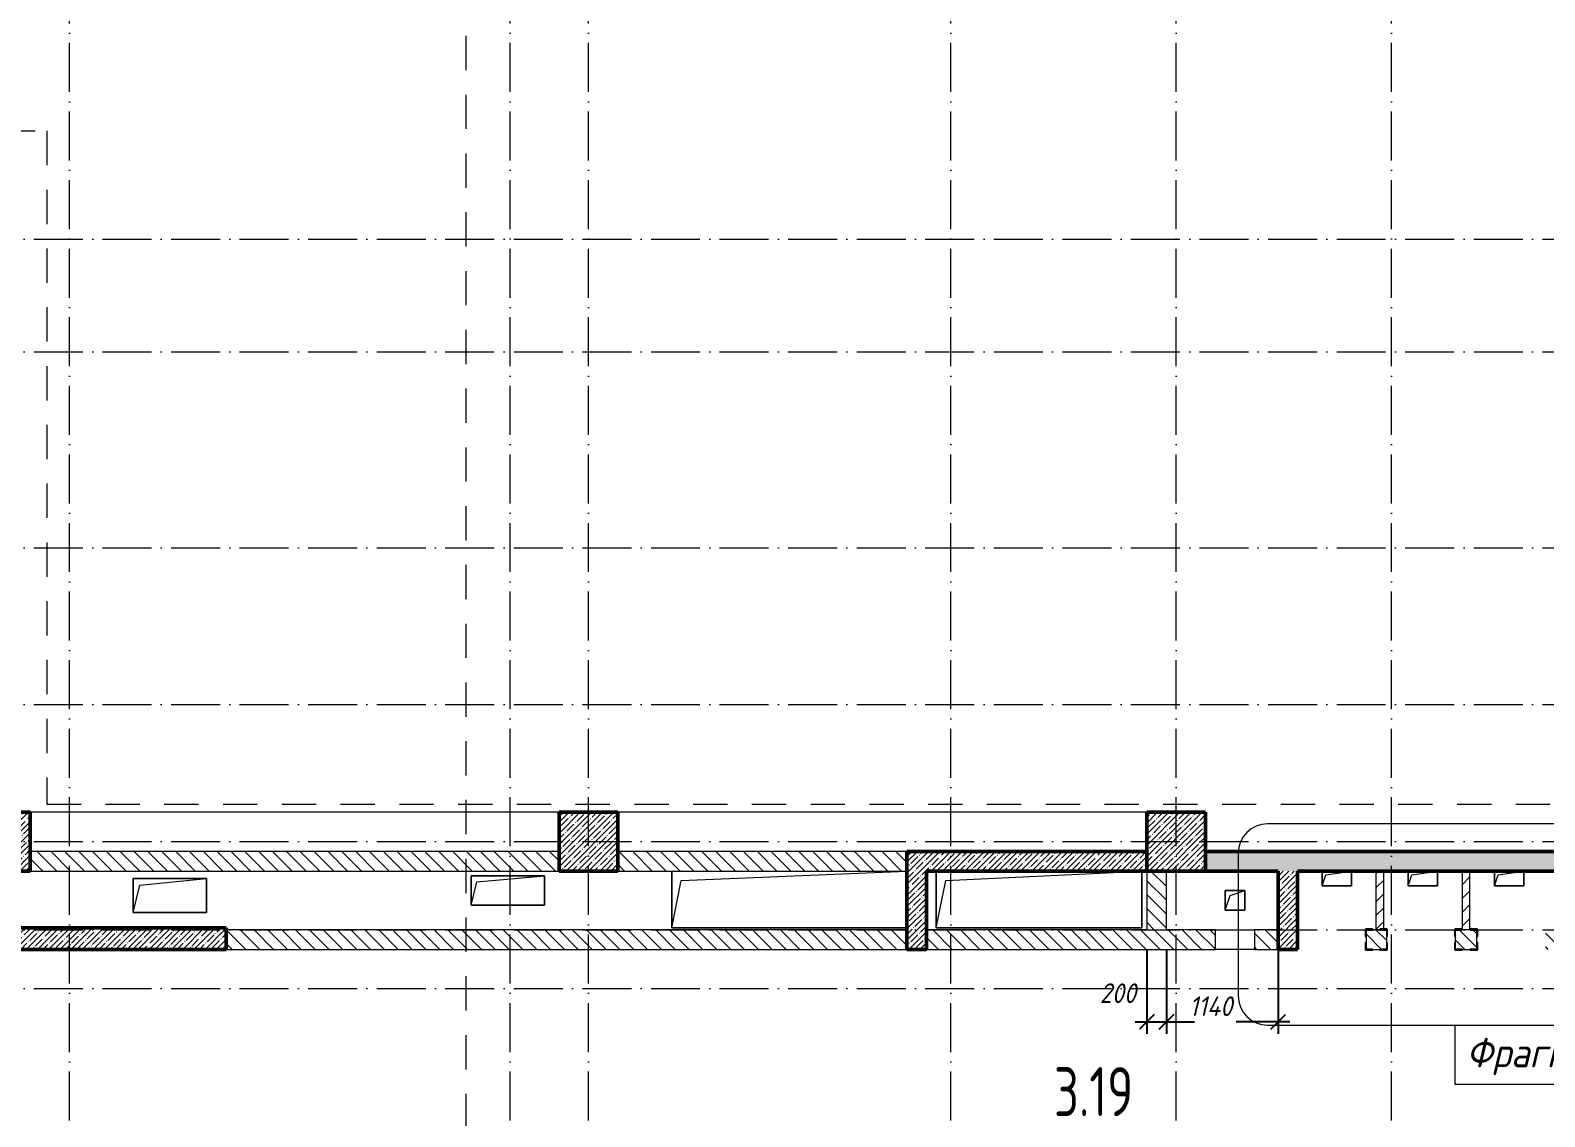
# Model space of a CAD drawing. Header units: millimetres. Extents: x -269418 to 201924, y -5890 to 98643.
# Drawn here: x 42760 to 58223, y 9192 to 20283 of the extents above; entities that cross this region are included whole.
import ezdxf

# ---------------------------------------------------------------- set-up
doc = ezdxf.new("R2010")
doc.units = ezdxf.units.MM
doc.linetypes.add('01 Штриховая _4 мм_', pattern=[600, 350, -250])
doc.linetypes.add('50_200_ШТРИХ_1Т_ш5_п1_п1_', pattern=[700, 500, -100, 0, -100])
for name, color, linetype, lineweight in [('A-ANNO-DIMS', 7, 'Continuous', 9), ('A-ANNO-SYMB', 7, 'Continuous', 9), ('A-AREA-IDEN', 7, 'Continuous', 9), ('A-FLOR', 7, 'Continuous', 9), ('A-GENM', 7, 'Continuous', 9), ('A-GENM-1', 7, 'Continuous', 25), ('A-WALL-3', 7, 'Continuous', 50), ('A-WALL-PATT-2', 7, 'Continuous', 5), ('G-ANNO-SYMB-1', 7, '01 Штриховая _4 мм_', 9), ('I-WALL', 7, 'Continuous', 5), ('S-COLS', 7, 'Continuous', 9), ('S-COLS-1', 7, 'Continuous', 5), ('S-COLS-2', 7, 'Continuous', 50), ('Оси-1', 7, '50_200_ШТРИХ_1Т_ш5_п1_п1_', 9)]:
    doc.layers.add(name, color=color, linetype=linetype, lineweight=lineweight)
for name, color, linetype, lineweight, true_color in [('A-WALL-FNSH-2', 7, 'Continuous', 13, 0xce0000), ('A-WALL-FNSH-3', 7, 'Continuous', 13, 0x008000), ('A-WALL-PATT-1', 7, 'Continuous', 5, 0xce0000), ('A-WALL-PATT-3', 7, 'Continuous', 5, 0x008000)]:
    doc.layers.add(name, color=color, linetype=linetype, lineweight=lineweight, true_color=true_color)
doc.styles.add('ISOCPEUR_I_2', font='isocpeui.ttf', dxfattribs={"width": 0.9, "height": 200})
doc.styles.add('ISOCPEUR_I_3', font='isocpeui.ttf', dxfattribs={"width": 0.9, "height": 300})
doc.styles.add('СПДС', font='ГОСТ тип А.ttf', dxfattribs={"width": 0.9})
doc.dimstyles.new('ISO-2_0_0_9К_СРЕДНИЙ', dxfattribs={"dimscale": 304.8, "dimtxt": 199.196235, "dimasz": 0.492126, "dimexe": 0.393701, "dimexo": 0, "dimgap": 0, "dimtad": 1, "dimdec": 0, "dimzin": 0, "dimdsep": 46, "dimtxsty": 'ISOCPEUR_I_2', "dimblk1": 'OBLIQUE', "dimblk2": 'OBLIQUE', "dimsah": 1, "dimcen": 0.09, "dimdle": 0.393701, "dimazin": 0, "dimtfac": 1, "dimtdec": 4, "dimtix": 1, "dimtmove": 2, "dimatfit": 3, "dimfxl": 1, "dimtvp": 1, "dimtolj": 1, "dimtzin": 0, "dimarcsym": 2})
doc.dimstyles.new('ISO-2_0_0_9К_СРЕДНИЙ_1', dxfattribs={"dimscale": 304.8, "dimtxt": 199.196235, "dimasz": 0.492126, "dimexe": 0.393701, "dimexo": 0, "dimgap": 0, "dimtad": 1, "dimdec": 0, "dimzin": 0, "dimdsep": 46, "dimtxsty": 'ISOCPEUR_I_2', "dimblk1": 'OBLIQUE', "dimblk2": 'OBLIQUE', "dimsah": 1, "dimcen": 0.09, "dimdle": 0.393701, "dimazin": 0, "dimtfac": 1, "dimtdec": 4, "dimtix": 1, "dimtmove": 1, "dimatfit": 3, "dimfxl": 1, "dimtvp": 1, "dimtolj": 1, "dimtzin": 0, "dimarcsym": 2})
pattern_1 = [(135, (0, 0), (-70.71068, -70.71068), [])]
pattern_2 = [(45, (0, 0), (-57.02463, 57.02463), []), (45, (57.025, 0), (-57.02463, 57.02463), [100.806, -20.161, 3.353, -16.808])]
pattern_3 = [(45, (0, 0), (-70.71068, 70.71068), [])]

# ---------------------------------------------------------------- blocks, each defined once
blk = doc.blocks.new('AR_Отверстие прямоугольное _в плите_ - AR_Отверстие прямоугольное _в плите_-24509418-АР1_1_Кладочный план 3 этажа')
at = {"layer": 'A-GENM'}
for p, q in [((375, 175), (-375, 175)), ((-375, 175), (-375, -175)), ((-305, 105), (375, 175)), ((375, -175), (375, 175)), ((-375, -175), (-305, 105)), ((-375, -175), (375, -175))]:
    blk.add_line(p, q, dxfattribs=at)
blk = doc.blocks.new('AR_Отверстие прямоугольное _в плите_ - AR_Отверстие прямоугольное _в плите_-24509633-АР1_1_Кладочный план 3 этажа')
at = {"layer": 'A-GENM'}
for p, q in [((375, 150), (-375, 150)), ((-375, 150), (-375, -150)), ((-375, -150), (-315, 90)), ((-315, 90), (375, 150)), ((375, -150), (375, 150)), ((-375, -150), (375, -150))]:
    blk.add_line(p, q, dxfattribs=at)
blk = doc.blocks.new('AR_Отверстие прямоугольное _в плите_ - AR_Отверстие прямоугольное _в плите_-24536046-АР1_1_Кладочный план 3 этажа')
at = {"layer": 'A-GENM'}
for p, q in [((-1200, 290), (-1200, -290)), ((-1200, -290), (-1103, 193)), ((-1103, 193), (1200, 290)), ((-1200, -290), (1200, -290))]:
    blk.add_line(p, q, dxfattribs=at)
blk = doc.blocks.new('AR_Отверстие прямоугольное _в плите_ - AR_Отверстие прямоугольное _в плите_-24536157-АР1_1_Кладочный план 3 этажа')
at = {"layer": 'A-GENM'}
for p, q in [((-1050, 290), (-1050, -290)), ((-1050, -290), (-953, 193)), ((-953, 193), (1050, 290)), ((1050, -290), (1050, 290)), ((-1050, -290), (1050, -290))]:
    blk.add_line(p, q, dxfattribs=at)
blk = doc.blocks.new('AR_Отверстие прямоугольное _в плите_ - AR_Отверстие прямоугольное _в плите_-V24-АР1_1_Кладочный план 3 этажа')
at = {"layer": 'A-GENM'}
for p, q in [((100, 100), (-100, 100)), ((-100, 100), (-100, -100)), ((-100, -100), (-50, 50)), ((-50, 50), (100, 100)), ((100, -100), (100, 100)), ((-100, -100), (100, -100))]:
    blk.add_line(p, q, dxfattribs=at)
blk = doc.blocks.new('AR_Отверстие прямоугольное _в плите_ - AR_Отверстие прямоугольное _в плите_-24470276-АР1_1_Кладочный план 3 этажа')
at = {"layer": 'A-GENM'}
for p, q in [((-150, 75), (-150, -75)), ((-150, -75), (-112.5, 37.5)), ((-112.5, 37.5), (150, 75)), ((150, -75), (150, 75)), ((-150, -75), (150, -75))]:
    blk.add_line(p, q, dxfattribs=at)
blk = doc.blocks.new('Колонна_Несущая_Прямоугольное сечение - 600х600-V54-АР1_1_Кладочный план 3 этажа')
at = {"layer": 'S-COLS-1'}
h = blk.add_hatch(dxfattribs=at)
h.set_pattern_fill('FP_37', color=256, style=0, pattern_type=2)
h.set_pattern_definition([(45, (-42460, -12000), (-57.02463, 57.02463), []), (45, (-42402.975, -12000), (-57.02463, 57.02463), [100.806, -20.161, 3.353, -16.808])])
h.paths.add_polyline_path([(-300, -300), (300, -300), (300, 300), (-300, 300)], flags=0)
at = {"layer": 'S-COLS-2'}
for p, q in [((300, 300), (-300, 300)), ((-300, 300), (-300, -300)), ((300, -300), (300, 300)), ((-300, -300), (300, -300))]:
    blk.add_line(p, q, dxfattribs=at)
blk = doc.blocks.new('Колонна_Несущая_Прямоугольное сечение - 600х600-29565356-АР1_1_Кладочный план 3 этажа')
at = {"layer": 'S-COLS-1'}
h = blk.add_hatch(dxfattribs=at)
h.set_pattern_fill('FP_40', color=256, style=0, pattern_type=2)
h.set_pattern_definition([(45, (-48460, -12000), (-57.02463, 57.02463), []), (45, (-48402.975, -12000), (-57.02463, 57.02463), [100.806, -20.161, 3.353, -16.808])])
h.paths.add_polyline_path([(-300, -300), (300, -300), (300, 300), (-300, 300)], flags=0)
at = {"layer": 'S-COLS-2'}
for p, q in [((300, 300), (-300, 300)), ((-300, 300), (-300, -300)), ((300, -300), (300, 300)), ((-300, -300), (300, -300))]:
    blk.add_line(p, q, dxfattribs=at)
blk = doc.blocks.new('Фахверк_СКБ_Уголок - Ф-18_1_200х3550 h_все крепления развернуты-28533997-АР1_1_Кладочный план 3 этажа')
at = {"layer": 'A-GENM-1'}
for p, q in [((200, 156), (125, 156)), ((125, 156), (125, 81)), ((200, 150), (200, 156)), ((125, 81), (131, 81)), ((131, 19), (125, 19)), ((125, 19), (125, -56)), ((131, 81), (131, 150)), ((131, 150), (200, 150)), ((131, -50), (131, 19)), ((125, -56), (200, -56)), ((200, -50), (131, -50)), ((200, -56), (200, -50))]:
    blk.add_line(p, q, dxfattribs=at)
blk = doc.blocks.new('План этажа - длина полки 8 мм-17663127-АР1_1_Кладочный план 3 этажа')
at = {"layer": 'A-ANNO-SYMB'}
blk.add_line((-4, 0), (4, 0), dxfattribs=at)
blk = doc.blocks.new('_Oblique')
at = {"color": 0, "linetype": 'ByBlock', "lineweight": -2}
blk.add_line((-0.5, -0.5), (0.5, 0.5), dxfattribs=at)
blk = doc.blocks.new('DIMBLOCK345-АР1_1_Кладочный план 3 этажа')
at = {"layer": 'A-ANNO-DIMS', "color": 0, "lineweight": -2, "transparency": 16777216}
for p, q in [((54160, 10897), (54160, 10039)), ((54360, 10897), (54360, 10039)), ((54040, 10159), (54480, 10159))]:
    blk.add_line(p, q, dxfattribs=at)
at = {"layer": 'Defpoints', "color": 0, "transparency": 16777216}
for p in [(54160, 10897), (54360, 10897), (54360, 10159)]:
    blk.add_point(p, dxfattribs=at)
at = {"layer": 'A-ANNO-DIMS', "color": 0, "lineweight": -2, "transparency": 16777216, "xscale": 150, "yscale": 150, "zscale": 150, "rotation": 180}
blk.add_blockref('_Oblique', (54160, 10159), dxfattribs=at)
at = {"layer": 'A-ANNO-DIMS', "color": 0, "lineweight": -2, "transparency": 16777216, "xscale": 150, "yscale": 150, "zscale": 150}
blk.add_blockref('_Oblique', (54360, 10159), dxfattribs=at)
at = {"layer": 'A-ANNO-DIMS', "color": 0, "transparency": 16777216, "insert": (53680, 10553), "char_height": 200, "width": 455.09, "attachment_point": 1, "line_spacing_factor": 1.149209, "style": 'ISOCPEUR_I_2'}
blk.add_mtext('\\A1;200', dxfattribs=at)
blk = doc.blocks.new('DIMBLOCK346-АР1_1_Кладочный план 3 этажа')
at = {"layer": 'A-ANNO-DIMS', "color": 0, "lineweight": -2, "transparency": 16777216}
for p, q in [((54360, 10897), (54360, 10039)), ((55500, 10900), (55500, 10039)), ((54240, 10159), (54648, 10159)), ((55620, 10159), (55072, 10159))]:
    blk.add_line(p, q, dxfattribs=at)
at = {"layer": 'Defpoints', "color": 0, "transparency": 16777216}
for p in [(54360, 10897), (55500, 10900), (55500, 10159)]:
    blk.add_point(p, dxfattribs=at)
at = {"layer": 'A-ANNO-DIMS', "color": 0, "lineweight": -2, "transparency": 16777216, "xscale": 150, "yscale": 150, "zscale": 150, "rotation": 180}
blk.add_blockref('_Oblique', (54360, 10159), dxfattribs=at)
at = {"layer": 'A-ANNO-DIMS', "color": 0, "lineweight": -2, "transparency": 16777216, "xscale": 150, "yscale": 150, "zscale": 150}
blk.add_blockref('_Oblique', (55500, 10159), dxfattribs=at)
at = {"layer": 'A-ANNO-DIMS', "color": 0, "transparency": 16777216, "insert": (54594, 10420), "char_height": 200, "width": 533.23, "attachment_point": 1, "line_spacing_factor": 1.149209, "style": 'ISOCPEUR_I_2'}
blk.add_mtext('\\A1;1140', dxfattribs=at)

msp = doc.modelspace()

# ---------------------------------------------------------------- hatches: boundary and pattern name
at = {"layer": 'A-WALL-PATT-1'}
h = msp.add_hatch(dxfattribs=at)
h.set_pattern_fill('FP_1', color=256, style=0, pattern_type=2)
h.set_pattern_definition(pattern_1)
h.paths.add_polyline_path([(51710, 11700), (51710, 11900), (48760, 11900), (48760, 11700)], flags=0)
h.paths.add_polyline_path([(47677.3, 11700), (48160, 11700), (48160, 11900), (42760, 11900), (42760, 11700)], flags=0)
h = msp.add_hatch(dxfattribs=at)
h.set_pattern_fill('FP_1', color=256, style=0, pattern_type=2)
h.set_pattern_definition(pattern_1)
h.paths.add_polyline_path([(54160, 11100), (54360, 11100), (54360, 11700), (54160, 11700)], flags=0)
h = msp.add_hatch(dxfattribs=at)
h.set_pattern_fill('FP_1', color=256, style=0, pattern_type=2)
h.set_pattern_definition(pattern_1)
h.paths.add_polyline_path([(44760, 10900), (51710, 10900), (51710, 11100), (44760, 11100)], flags=0)
h = msp.add_hatch(dxfattribs=at)
h.set_pattern_fill('FP_1', color=256, style=0, pattern_type=2)
h.set_pattern_definition(pattern_1)
h.paths.add_polyline_path([(55500, 10900), (55500, 11100), (55260, 11100), (55260, 10900)], flags=0)
h.paths.add_polyline_path([(53092.7, 10900), (54860, 10900), (54860, 11100), (51910, 11100), (51910, 10900)], flags=0)
h = msp.add_hatch(dxfattribs=at)
h.set_pattern_fill('FP_1', color=256, style=0, pattern_type=2)
h.set_pattern_definition(pattern_1)
h.paths.add_polyline_path([(57378.8, 10900), (57529.8, 10900), (57529.8, 11100), (57309.8, 11100), (57309.8, 10900)], flags=0)
h.paths.add_polyline_path([(58229.8, 10900), (58440, 10900), (58440, 11100), (58229.8, 11100), (58229.8, 10941.8)], flags=0)
h.paths.add_polyline_path([(56400, 10900), (56609.8, 10900), (56609.8, 11100), (56400, 11099.6), (56400, 10900.4)], flags=0)
at = {"layer": 'A-WALL-PATT-2'}
h = msp.add_hatch(dxfattribs=at)
h.set_pattern_fill('FP_4', color=256, style=0, pattern_type=2)
h.set_pattern_definition(pattern_2)
h.paths.add_polyline_path([(51910, 10900), (51910, 11900), (51710, 11900), (51710, 10900)], flags=0)
h = msp.add_hatch(dxfattribs=at)
h.set_pattern_fill('FP_4', color=256, style=0, pattern_type=2)
h.set_pattern_definition(pattern_2)
h.paths.add_polyline_path([(51910, 11700), (54160, 11700), (54160, 11900), (51910, 11900)], flags=0)
h = msp.add_hatch(dxfattribs=at)
h.set_pattern_fill('FP_4', color=256, style=0, pattern_type=2)
h.set_pattern_definition(pattern_2)
h.paths.add_polyline_path([(63309.8, 11700), (66160, 11700), (66160, 11900), (54760, 11900), (54760, 11700), (62160, 11700)], flags=0)
h = msp.add_hatch(dxfattribs=at)
h.set_pattern_fill('FP_4', color=256, style=0, pattern_type=2)
h.set_pattern_definition(pattern_2)
h.paths.add_polyline_path([(55500, 10900), (55700, 10900), (55700, 11700), (55500, 11700)], flags=0)
h = msp.add_hatch(dxfattribs=at)
h.set_pattern_fill('FP_4', color=256, style=0, pattern_type=2)
h.set_pattern_definition(pattern_2)
h.paths.add_polyline_path([(42380, 10899.5), (44760, 10899.5), (44760, 11119.5), (42380, 11119.5)], flags=0)
at = {"layer": 'A-WALL-PATT-3'}
h = msp.add_hatch(dxfattribs=at)
h.set_pattern_fill('FP_5', color=256, style=0, pattern_type=2)
h.set_pattern_definition(pattern_3)
h.paths.add_polyline_path([(56500.2, 11100), (56540.8, 11100), (56540.8, 11106), (56580.2, 11106), (56580.2, 11700), (56500.2, 11700), (56500.2, 11106)], flags=0)
h = msp.add_hatch(dxfattribs=at)
h.set_pattern_fill('FP_5', color=256, style=0, pattern_type=2)
h.set_pattern_definition(pattern_3)
h.paths.add_polyline_path([(57380.2, 11100), (57460.2, 11100), (57460.2, 11700), (57380.2, 11700)], flags=0)
at = {"layer": 'S-COLS-1'}
h = msp.add_hatch(dxfattribs=at)
h.set_pattern_fill('FP_4', color=256, style=0, pattern_type=2)
h.set_pattern_definition(pattern_2)
h.paths.add_polyline_path([(54160, 11700), (54760, 11700), (54760, 12300), (54160, 12300)], flags=0)

# ---------------------------------------------------------------- linework, layer by layer
at = {"layer": 'A-ANNO-SYMB'}
for p, q in [((59553.7, 12182.7), (55392.6, 12182.7)), ((55092.6, 11882.7), (55092.6, 10427)), ((55392.6, 10127), (59553.7, 10127)), ((57304.2, 10127), (57304.2, 9523)), ((57304.2, 9523), (58144.8, 9523))]:
    msp.add_line(p, q, dxfattribs=at)
for centre, start, end in [((55392.6, 11882.7), 90, 180), ((55392.6, 10427), 180, 270)]:
    msp.add_arc(centre, 300, start, end, dxfattribs=at)
at = {"layer": 'A-FLOR'}
for p, q in [((48160, 12300), (42760, 12300)), ((54160, 12300), (48760, 12300)), ((43810, 11625), (44560, 11625)), ((43810, 11275), (43810, 11625)), ((44560, 11625), (44560, 11275)), ((47260, 11650), (48010, 11650)), ((47260, 11350), (47260, 11650)), ((48010, 11650), (48010, 11350)), ((49310, 11120), (49310, 11700)), ((52010, 11120), (52010, 11700)), ((54110, 11700), (54110, 11120)), ((55949.2, 11550), (55949.2, 11700)), ((56249.2, 11700), (56249.2, 11550)), ((56829.2, 11550), (56829.2, 11700)), ((57129.2, 11700), (57129.2, 11550)), ((57709.2, 11550), (57709.2, 11700)), ((58009.2, 11700), (58009.2, 11550)), ((54960, 11500), (55160, 11500)), ((54960, 11300), (54960, 11500)), ((55160, 11500), (55160, 11300)), ((56249.2, 11550), (55949.2, 11550)), ((57129.2, 11550), (56829.2, 11550)), ((58009.2, 11550), (57709.2, 11550)), ((48010, 11350), (47260, 11350)), ((55160, 11300), (54960, 11300)), ((44560, 11275), (43810, 11275)), ((51710, 11120), (49310, 11120)), ((54110, 11120), (52010, 11120))]:
    msp.add_line(p, q, dxfattribs=at)
at = {"layer": 'A-WALL-3'}
for p, q in [((51710, 11900), (51710, 10900)), ((54160, 11900), (51710, 11900)), ((54160, 11700), (54160, 11900)), ((66160, 11900), (54760, 11900)), ((54760, 11900), (54760, 11700)), ((51910, 10900), (51910, 11700)), ((51910, 11700), (54160, 11700)), ((54760, 11700), (55500, 11700)), ((55500, 11700), (55500, 10900)), ((55700, 10900), (55700, 11700)), ((55700, 11700), (59140, 11700)), ((44760, 11119.5), (42380, 11119.5)), ((44760, 10899.5), (44760, 11119.5)), ((42380, 10899.5), (44760, 10899.5)), ((51710, 10900), (51910, 10900)), ((55500, 10900), (55700, 10900))]:
    msp.add_line(p, q, dxfattribs=at)
at = {"layer": 'A-WALL-FNSH-2'}
for p, q in [((48160, 11900), (42760, 11900)), ((51710, 11900), (48760, 11900)), ((42760, 11700), (48160, 11700)), ((48760, 11700), (51710, 11700)), ((54160, 11700), (54160, 11100)), ((54360, 11700), (54160, 11700)), ((54360, 11100), (54360, 11700)), ((51710, 11100), (44760, 11100)), ((54160, 11100), (51910, 11100)), ((54860, 11100), (54360, 11100)), ((54860, 10900), (54860, 11100)), ((55500, 11100), (55260, 11100)), ((55260, 11100), (55260, 10900)), ((56400, 11100), (56400, 10900)), ((56540.8, 11100), (56468.6, 11100)), ((56609.8, 10969), (56609.8, 11031)), ((57309.8, 11031), (57309.8, 10969)), ((57460.8, 11100), (57378.8, 11100)), ((57529.8, 10969), (57529.8, 11031)), ((44760, 10900), (51710, 10900)), ((51910, 10900), (54860, 10900)), ((55260, 10900), (55500, 10900)), ((56468.6, 10900), (56540.8, 10900)), ((57378.8, 10900), (57460.8, 10900))]:
    msp.add_line(p, q, dxfattribs=at)
at = {"layer": 'A-WALL-FNSH-3'}
for p, q in [((56500.2, 11700), (56500.2, 11100)), ((56580.2, 11106), (56580.2, 11700)), ((57380.2, 11700), (57380.2, 11100)), ((57460.2, 11100), (57460.2, 11700)), ((56500.2, 11100), (56540.8, 11100))]:
    msp.add_line(p, q, dxfattribs=at)
at = {"layer": 'G-ANNO-SYMB-1'}
for p, q in [((47211.2, -4724.9), (47211.2, 30144.9)), ((-6738.5, 19254.7), (42928.2, 19254.7)), ((42928.2, 19254.7), (42928.2, 12383.3)), ((42928.2, 12383.3), (126805, 12383.3))]:
    msp.add_line(p, q, dxfattribs=at)
at = {"layer": 'I-WALL'}
for p, q in [((54860, 11100), (55260, 11100)), ((55260, 10900), (54860, 10900))]:
    msp.add_line(p, q, dxfattribs=at)
at = {"layer": 'S-COLS-2'}
for p, q in [((54760, 12300), (54160, 12300)), ((54160, 12300), (54160, 11700)), ((54760, 11700), (54760, 12300)), ((54160, 11700), (54760, 11700))]:
    msp.add_line(p, q, dxfattribs=at)
at = {"layer": 'Оси-1'}
for p, q in [((43160, -4150), (43160, 28636.9)), ((52160, -4150), (52160, 28636.9)), ((54460, -4150), (54460, 28636.9)), ((56660, -4150), (56660, 28636.9)), ((47660, -4150), (47660, 27223.8)), ((48460, -4150), (48460, 27223.8)), ((-6210, 18150), (125951.6, 18150)), ((-6210, 17000), (125951.6, 17000)), ((-6210, 15000), (125951.6, 15000)), ((-6210, 13400), (125951.6, 13400)), ((-6210, 12000), (125951.6, 12000)), ((-6210, 11100), (125951.6, 11100)), ((-6210, 10500), (125951.6, 10500))]:
    msp.add_line(p, q, dxfattribs=at)

# ---------------------------------------------------------------- block references
at = {"layer": 'A-ANNO-SYMB', "xscale": 99.99999999999993, "yscale": 99.99999999999993, "zscale": 99.99999999999993}
msp.add_blockref('План этажа - длина полки 8 мм-17663127-АР1_1_Кладочный план 3 этажа', (58544.8, 9523), dxfattribs=at)
at = {"layer": 'A-GENM'}
for name, p in [('AR_Отверстие прямоугольное _в плите_ - AR_Отверстие прямоугольное _в плите_-24509418-АР1_1_Кладочный план 3 этажа', (44185, 11450)), ('AR_Отверстие прямоугольное _в плите_ - AR_Отверстие прямоугольное _в плите_-24509633-АР1_1_Кладочный план 3 этажа', (47635, 11500)), ('AR_Отверстие прямоугольное _в плите_ - AR_Отверстие прямоугольное _в плите_-24536046-АР1_1_Кладочный план 3 этажа', (50510, 11410)), ('AR_Отверстие прямоугольное _в плите_ - AR_Отверстие прямоугольное _в плите_-24536157-АР1_1_Кладочный план 3 этажа', (53060, 11410)), ('AR_Отверстие прямоугольное _в плите_ - AR_Отверстие прямоугольное _в плите_-24470276-АР1_1_Кладочный план 3 этажа', (56099.2, 11625)), ('AR_Отверстие прямоугольное _в плите_ - AR_Отверстие прямоугольное _в плите_-24470276-АР1_1_Кладочный план 3 этажа', (56979.2, 11625)), ('AR_Отверстие прямоугольное _в плите_ - AR_Отверстие прямоугольное _в плите_-24470276-АР1_1_Кладочный план 3 этажа', (57859.2, 11625)), ('AR_Отверстие прямоугольное _в плите_ - AR_Отверстие прямоугольное _в плите_-V24-АР1_1_Кладочный план 3 этажа', (55060, 11400))]:
    msp.add_blockref(name, p, dxfattribs=at)
at = {"layer": 'A-GENM-1'}
for p in [(56268.6, 10950), (57178.8, 10950)]:
    msp.add_blockref('Фахверк_СКБ_Уголок - Ф-18_1_200х3550 h_все крепления развернуты-28533997-АР1_1_Кладочный план 3 этажа', p, dxfattribs=at)
at = {"layer": 'A-GENM-1', "rotation": 180}
for p in [(56740.8, 11050), (57660.8, 11050)]:
    msp.add_blockref('Фахверк_СКБ_Уголок - Ф-18_1_200х3550 h_все крепления развернуты-28533997-АР1_1_Кладочный план 3 этажа', p, dxfattribs=at)
at = {"layer": 'S-COLS'}
for name, p in [('Колонна_Несущая_Прямоугольное сечение - 600х600-V54-АР1_1_Кладочный план 3 этажа', (42460, 12000)), ('Колонна_Несущая_Прямоугольное сечение - 600х600-29565356-АР1_1_Кладочный план 3 этажа', (48460, 12000))]:
    msp.add_blockref(name, p, dxfattribs=at)

# ---------------------------------------------------------------- texts
at = {"layer": 'A-ANNO-SYMB', "insert": (57422.4, 9996.3), "char_height": 300, "width": 2085.189, "attachment_point": 1, "style": 'ISOCPEUR_I_3'}
msp.add_mtext('Фрагмент', dxfattribs=at)
at = {"layer": 'A-AREA-IDEN', "insert": (53212, 9697.7), "char_height": 500, "width": 1212.151, "attachment_point": 1, "style": 'СПДС'}
msp.add_mtext('3.19', dxfattribs=at)

# ---------------------------------------------------------------- dimensions: what is measured, and where the dimension line sits
at = {"layer": 'A-ANNO-DIMS'}
for base, p1, p2, dimstyle, override, picture, middle in [((54360, 10158.8), (54160, 10897), (54360, 10897), 'ISO-2_0_0_9К_СРЕДНИЙ_1', {"dimpost": '<>', "dimfxl": 200}, 'DIMBLOCK345-АР1_1_Кладочный план 3 этажа', (53907.6, 10286.8)), ((55500, 10158.8), (54360, 10897), (55500, 10900), 'ISO-2_0_0_9К_СРЕДНИЙ', {"dimpost": '<>', "dimfxl": 1140.004042}, 'DIMBLOCK346-АР1_1_Кладочный план 3 этажа', (54860.2, 10286.8))]:
    dim = msp.add_linear_dim(base=base, p1=p1, p2=p2, dimstyle=dimstyle, override=override, dxfattribs=at)
    dim.commit()
    dim.dimension.update_dxf_attribs({"geometry": picture, "text_midpoint": middle, "dimtype": 160})

doc.saveas('drawing.dxf')
